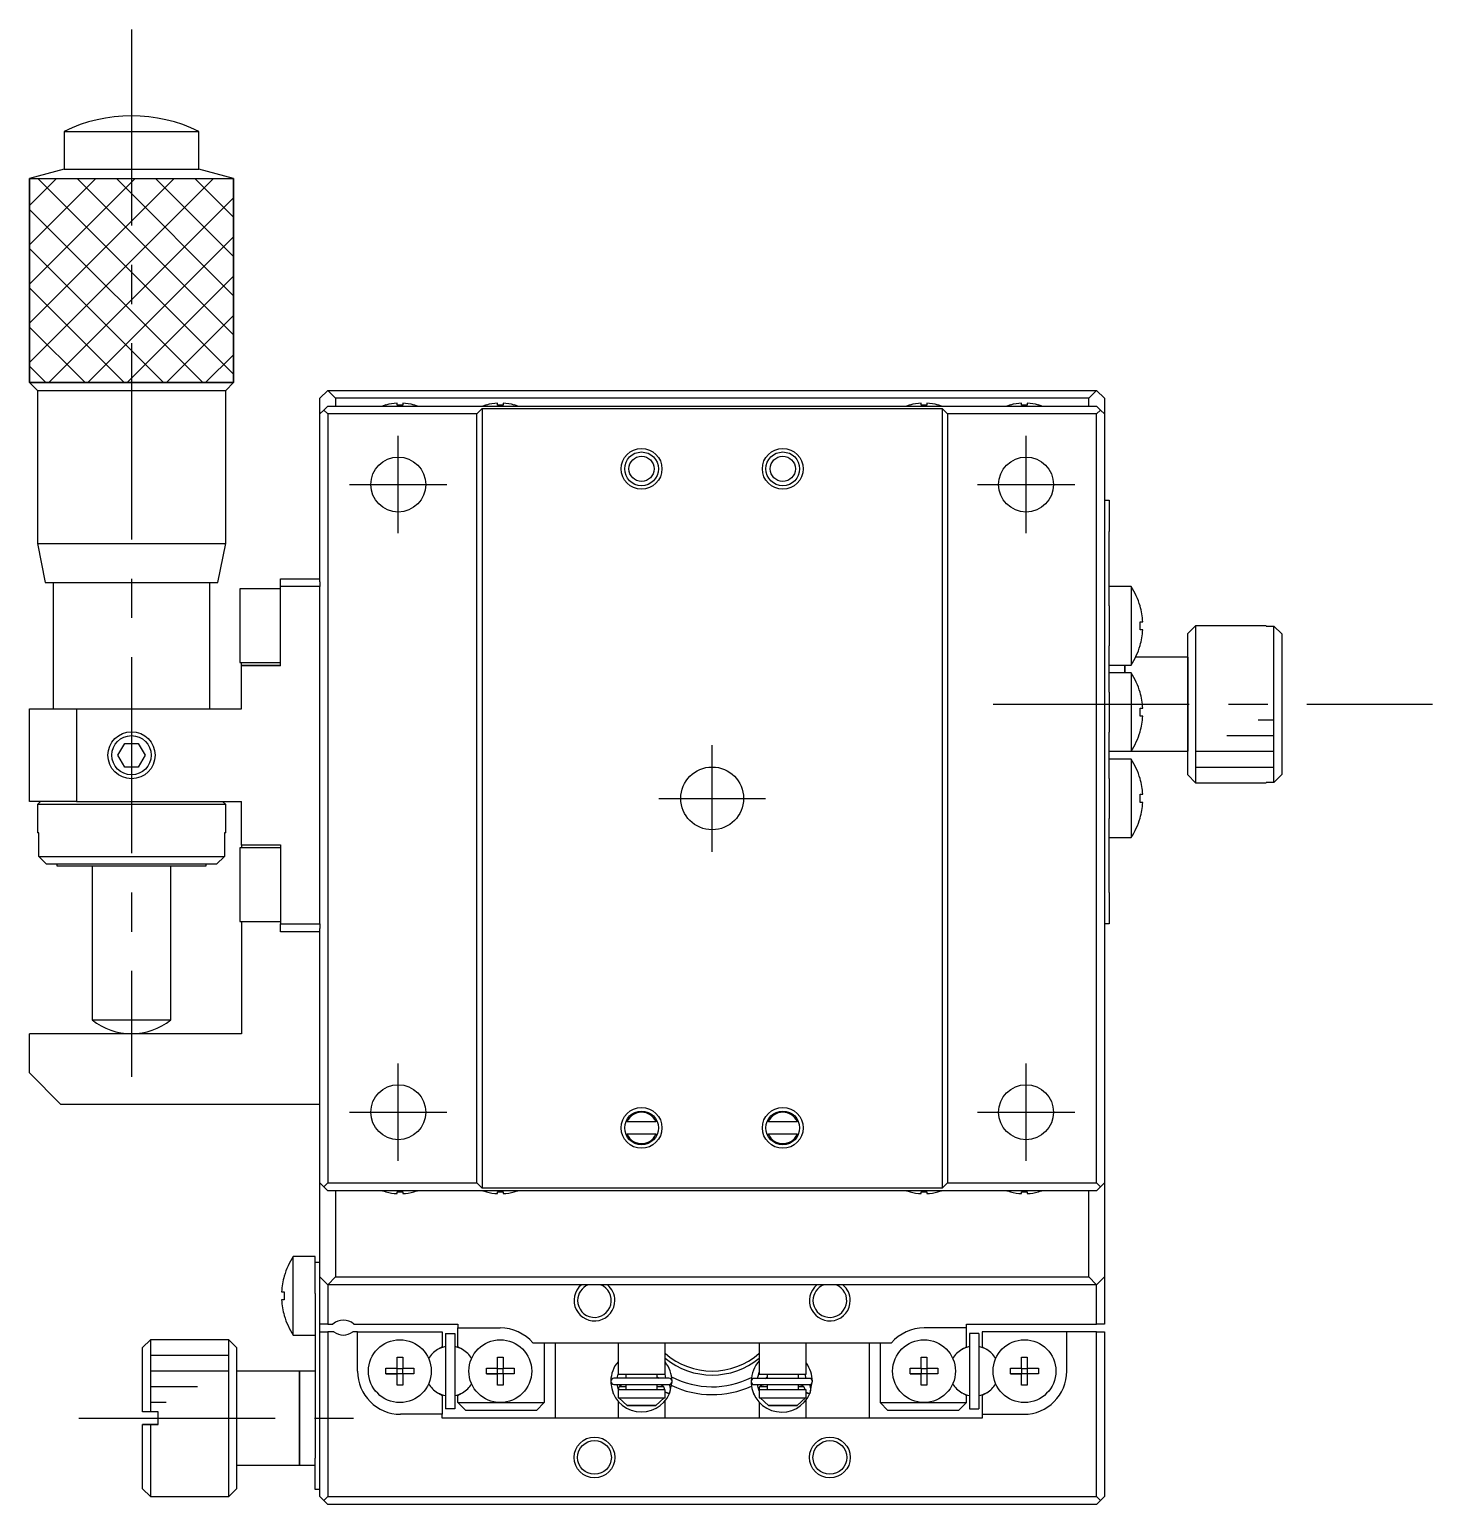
# Model space of a CAD drawing. Extents: x -319 to 370, y 6 to 505.
# Drawn here: x 280.1 to 369.5, y 237.8 to 331.8 of the extents above; entities that cross this region are included whole.
import ezdxf

# ---------------------------------------------------------------- set-up
doc = ezdxf.new("R2010")
doc.units = 0
doc.header["$LTSCALE"] = 10
doc.linetypes.add('CENTER', pattern=[2, 1.25, -0.25, 0.25, -0.25])
doc.linetypes.add('DASHED', pattern=[3.5, 2, -1.5])
doc.layers.get('0').update_dxf_attribs({"linetype": 'CONTINUOUS'})
doc.layers.add('CENTER', color=1, linetype='CENTER')

msp = doc.modelspace()

# ---------------------------------------------------------------- linework, layer by layer
at = {"color": 7, "linetype": 'CONTINUOUS'}
for p, q in [((282.309923, 325.29641), (286.609952, 325.29641)), ((282.309923, 325.29641), (282.309923, 322.885899)), ((286.609952, 325.29641), (290.909923, 325.29641)), ((290.909923, 322.885899), (290.909923, 325.29641)), ((282.309923, 322.885899), (280.109924, 322.296411)), ((282.309923, 322.885899), (286.609952, 322.885899)), ((286.609952, 322.885899), (290.909923, 322.885899)), ((293.109922, 322.296411), (290.909923, 322.885899)), ((280.109924, 322.296411), (286.609967, 322.296411)), ((280.109924, 309.29641), (280.609927, 308.796408)), ((286.609967, 309.29641), (293.109922, 309.29641)), ((292.609919, 308.796408), (293.109922, 309.29641)), ((280.609927, 308.796408), (286.609964, 308.796408)), ((280.609927, 308.796408), (280.609927, 299.046403)), ((286.609964, 308.796408), (292.609919, 308.796408)), ((292.609919, 299.046403), (292.609919, 308.796408)), ((299.109923, 308.796404), (298.609923, 308.296404)), ((299.609923, 308.296404), (299.109923, 308.796404)), ((299.109923, 308.796404), (348.109923, 308.796404)), ((348.109923, 308.796404), (347.609923, 308.296404)), ((348.609923, 308.296404), (348.109923, 308.796404)), ((298.609923, 307.296404), (298.609923, 308.296404)), ((298.859923, 307.546404), (298.609923, 307.296404)), ((299.109923, 307.796404), (298.859923, 307.546404)), ((298.859923, 307.546404), (299.109923, 307.296404)), ((299.109923, 307.796404), (348.109923, 307.796404)), ((347.609923, 308.296404), (299.609923, 308.296404)), ((299.609923, 308.296404), (299.609923, 307.796404)), ((302.823561, 307.865926), (302.821307, 307.870548)), ((303.529923, 307.865926), (303.529923, 307.986263)), ((303.889923, 307.865926), (303.529923, 307.865926)), ((303.889923, 307.986263), (303.889923, 307.865926)), ((304.598539, 307.870548), (304.596284, 307.865926)), ((308.609923, 307.296404), (308.959923, 307.646404)), ((308.959923, 307.646404), (338.259923, 307.646404)), ((308.959923, 307.646404), (308.959923, 257.946404)), ((309.223561, 307.865926), (309.221307, 307.870548)), ((309.929923, 307.865926), (309.929923, 307.986263)), ((310.289923, 307.865926), (309.929923, 307.865926)), ((310.289923, 307.986263), (310.289923, 307.865926)), ((310.998539, 307.870548), (310.996284, 307.865926)), ((336.223561, 307.865926), (336.221307, 307.870548)), ((336.929923, 307.865926), (336.929923, 307.986263)), ((337.289923, 307.865926), (336.929923, 307.865926)), ((337.289923, 307.986263), (337.289923, 307.865926)), ((337.998539, 307.870548), (337.996284, 307.865926)), ((338.259923, 307.646404), (338.609923, 307.296404)), ((338.259923, 307.646404), (338.259923, 257.946404)), ((342.623561, 307.865926), (342.621307, 307.870548)), ((343.329923, 307.865926), (343.329923, 307.986263)), ((343.689923, 307.865926), (343.329923, 307.865926)), ((343.689923, 307.986263), (343.689923, 307.865926)), ((344.398539, 307.870548), (344.396284, 307.865926)), ((347.609923, 307.796404), (347.609923, 308.296404)), ((348.359923, 307.546404), (348.109923, 307.796404)), ((348.109923, 307.296404), (348.359923, 307.546404)), ((348.609923, 307.296404), (348.359923, 307.546404)), ((348.609923, 308.296404), (348.609923, 307.296404)), ((298.609923, 296.596404), (298.609923, 307.296404)), ((299.109923, 307.296404), (299.109923, 258.296404)), ((308.609923, 307.296404), (299.109923, 307.296404)), ((308.609923, 258.296404), (308.609923, 307.296404)), ((348.109923, 307.296404), (338.609923, 307.296404)), ((338.609923, 307.296404), (338.609923, 258.296404)), ((348.109923, 258.296404), (348.109923, 307.296404)), ((348.609923, 307.296404), (348.609923, 258.296404)), ((348.609923, 301.796404), (348.909923, 301.796404)), ((348.909923, 301.796404), (348.909923, 299.796404)), ((280.609927, 299.046403), (286.609964, 299.046403)), ((280.609927, 299.046403), (281.109926, 296.546404)), ((286.609964, 299.046403), (292.609919, 299.046403)), ((292.10992, 296.546404), (292.609919, 299.046403)), ((348.909923, 295.072139), (348.909923, 299.796404)), ((281.109926, 296.546404), (286.60996, 296.546404)), ((281.609923, 296.546404), (281.609923, 288.496404)), ((286.60996, 296.546404), (292.10992, 296.546404)), ((291.609923, 288.496404), (291.609923, 296.546404)), ((293.509923, 296.146404), (293.509923, 291.446404)), ((296.109923, 296.146404), (293.509923, 296.146404)), ((296.109923, 296.796404), (298.609923, 296.796404)), ((296.109923, 296.296404), (296.109923, 296.796404)), ((296.109923, 291.248876), (296.109923, 296.296404)), ((298.609923, 296.296404), (296.109923, 296.296404)), ((298.609923, 296.596404), (298.609923, 296.296404)), ((298.609923, 274.796404), (298.609923, 296.296404)), ((350.30158, 296.296404), (348.909923, 296.296404)), ((350.30158, 296.296404), (350.30158, 293.796404)), ((348.909923, 295.072139), (348.909923, 293.796404)), ((350.872503, 295.054994), (350.879358, 295.058337)), ((348.909923, 293.796404), (348.909923, 292.520669)), ((350.30158, 293.796404), (350.30158, 291.296404)), ((350.872503, 294.056404), (351.044875, 294.056404)), ((350.872503, 293.536404), (350.872503, 294.056404)), ((351.044875, 293.536404), (350.872503, 293.536404)), ((354.409923, 293.796404), (353.909923, 293.296404)), ((353.909923, 291.796404), (353.909923, 293.296404)), ((353.909923, 284.296404), (353.909923, 293.296404)), ((354.409923, 293.796404), (354.409923, 283.796404)), ((358.909923, 293.796404), (354.409923, 293.796404)), ((358.909923, 293.796404), (358.909923, 293.780378)), ((358.909923, 293.780378), (359.409923, 293.780378)), ((359.409923, 283.81243), (359.409923, 293.780378)), ((359.409923, 293.780378), (359.909923, 293.278591)), ((348.909923, 289.572139), (348.909923, 292.520669)), ((350.879358, 292.534471), (350.872503, 292.537815)), ((359.909923, 293.278591), (359.909923, 284.314217)), ((293.509923, 291.446404), (296.109923, 291.446404)), ((293.609923, 291.278249), (293.609923, 291.446404)), ((353.909923, 291.796404), (350.591051, 291.796404)), ((353.909923, 285.796404), (353.909923, 291.796404)), ((353.909923, 291.796404), (353.909923, 285.796404)), ((293.609923, 291.278249), (296.109923, 291.278249)), ((293.609923, 291.248876), (293.609923, 291.278249)), ((293.609923, 288.496404), (293.609923, 291.248876)), ((296.109923, 291.248876), (293.609923, 291.248876)), ((348.909923, 291.296404), (350.30158, 291.296404)), ((350.30158, 290.796404), (348.909923, 290.796404)), ((349.909923, 290.796404), (349.909923, 291.296404)), ((349.909923, 291.296404), (349.909923, 290.796404)), ((350.30158, 290.796404), (350.30158, 288.296404)), ((348.909923, 289.572139), (348.909923, 288.296404)), ((350.872503, 289.554994), (350.879358, 289.558337)), ((280.109923, 282.596404), (280.109923, 288.496404)), ((280.109923, 288.496404), (283.109923, 288.496404)), ((283.109923, 288.496404), (283.109923, 282.596404)), ((283.109923, 288.496404), (293.609923, 288.496404)), ((348.909923, 288.296404), (348.909923, 287.020669)), ((350.30158, 288.296404), (350.30158, 285.796404)), ((350.872503, 288.556404), (351.044875, 288.556404)), ((350.872503, 288.036404), (350.872503, 288.556404)), ((351.044875, 288.036404), (350.872503, 288.036404)), ((348.909923, 284.072139), (348.909923, 287.020669)), ((350.879358, 287.034471), (350.872503, 287.037815)), ((285.743897, 285.546404), (286.17691, 286.296404)), ((286.17691, 286.296404), (287.042935, 286.296404)), ((287.042935, 286.296404), (287.475948, 285.546404)), ((348.909923, 285.796404), (350.30158, 285.796404)), ((350.30158, 285.796404), (353.909923, 285.796404)), ((353.909923, 284.296404), (353.909923, 285.796404)), ((286.17691, 284.796404), (285.743897, 285.546404)), ((287.475948, 285.546404), (287.042935, 284.796404)), ((350.30158, 285.296404), (348.909923, 285.296404)), ((350.30158, 285.296404), (350.30158, 282.796404)), ((287.042935, 284.796404), (286.17691, 284.796404)), ((348.909923, 284.072139), (348.909923, 282.796404)), ((350.872503, 284.054994), (350.879358, 284.058337)), ((353.909923, 284.296404), (354.409923, 283.796404)), ((359.909923, 284.314217), (359.409923, 283.81243)), ((350.872503, 283.056404), (351.044875, 283.056404)), ((350.872503, 282.536404), (350.872503, 283.056404)), ((354.409923, 283.796404), (358.909923, 283.796404)), ((358.909923, 283.81243), (358.909923, 283.796404)), ((359.409923, 283.81243), (358.909923, 283.81243)), ((283.109923, 282.596404), (280.109923, 282.596404)), ((280.809923, 282.596404), (280.609923, 282.396404)), ((292.609923, 282.396404), (280.609923, 282.396404)), ((280.609923, 282.396404), (280.609923, 280.596404)), ((283.109923, 282.596404), (293.609923, 282.596404)), ((292.609923, 282.396404), (292.409923, 282.596404)), ((292.609923, 280.596404), (292.609923, 282.396404)), ((293.609923, 279.843932), (293.609923, 282.596404)), ((348.909923, 282.796404), (348.909923, 281.520669)), ((350.30158, 282.796404), (350.30158, 280.296404)), ((351.044875, 282.536404), (350.872503, 282.536404)), ((348.909923, 276.796404), (348.909923, 281.520669)), ((350.879358, 281.534471), (350.872503, 281.537815)), ((280.693843, 280.596404), (280.609923, 280.596404)), ((280.693843, 279.096404), (280.693843, 280.596404)), ((292.609923, 280.596404), (292.526002, 280.596404)), ((292.526002, 280.596404), (292.526002, 279.096404)), ((348.909923, 280.296404), (350.30158, 280.296404)), ((293.509923, 279.646404), (293.509923, 274.946404)), ((296.109923, 279.646404), (293.509923, 279.646404)), ((293.609923, 279.843932), (296.109923, 279.843932)), ((293.609923, 279.814559), (293.609923, 279.843932)), ((296.109923, 279.814559), (293.609923, 279.814559)), ((293.609923, 279.814559), (293.609923, 279.646404)), ((296.109923, 279.843932), (296.109923, 274.796404)), ((280.693843, 279.096404), (292.526002, 279.096404)), ((281.201596, 278.596404), (280.693843, 279.096404)), ((292.018249, 278.596404), (281.201596, 278.596404)), ((281.859923, 278.596404), (281.859923, 278.496404)), ((281.859923, 278.496404), (282.228689, 278.496404)), ((282.228689, 278.496404), (290.991156, 278.496404)), ((284.109927, 278.496404), (284.109927, 268.673913)), ((289.109919, 268.673913), (289.109919, 278.496404)), ((290.991156, 278.496404), (291.359923, 278.496404)), ((291.359923, 278.496404), (291.359923, 278.596404)), ((292.526002, 279.096404), (292.018249, 278.596404)), ((348.909923, 276.796404), (348.909923, 274.796404)), ((293.509923, 274.946404), (296.109923, 274.946404)), ((293.609923, 274.946404), (293.609923, 267.796404)), ((296.109923, 274.796404), (298.609923, 274.796404)), ((296.109923, 274.296404), (296.109923, 274.796404)), ((298.609923, 274.796404), (298.609923, 274.496404)), ((298.609923, 258.296404), (298.609923, 274.496404)), ((348.909923, 274.796404), (348.609923, 274.796404)), ((298.609923, 274.296404), (296.109923, 274.296404)), ((284.109927, 268.673913), (286.60994, 268.673913)), ((286.60994, 268.673913), (289.109919, 268.673913)), ((293.609923, 267.796404), (280.109923, 267.796404)), ((280.109923, 265.296404), (280.109923, 267.796404)), ((280.109923, 265.296404), (282.109923, 263.296404)), ((298.609923, 263.296404), (282.109923, 263.296404)), ((318.193407, 262.196404), (318.111533, 262.196404)), ((318.111533, 261.396404), (318.193407, 261.396404)), ((318.193407, 262.196404), (320.026438, 262.196404)), ((320.026438, 261.396404), (318.193407, 261.396404)), ((320.108312, 262.196404), (320.026438, 262.196404)), ((320.026438, 261.396404), (320.108312, 261.396404)), ((327.193407, 262.196404), (327.111533, 262.196404)), ((327.111533, 261.396404), (327.193407, 261.396404)), ((327.193407, 262.196404), (329.026438, 262.196404)), ((329.026438, 261.396404), (327.193407, 261.396404)), ((329.108312, 262.196404), (329.026438, 262.196404)), ((329.026438, 261.396404), (329.108312, 261.396404)), ((298.609923, 252.296404), (298.609923, 258.296404)), ((298.609923, 258.296404), (298.859923, 258.046404)), ((299.109923, 258.296404), (298.859923, 258.046404)), ((298.859923, 258.046404), (299.109923, 257.796404)), ((299.109923, 258.296404), (308.609923, 258.296404)), ((348.109923, 257.796404), (299.109923, 257.796404)), ((299.609923, 257.796404), (299.609923, 252.296404)), ((302.821307, 257.72226), (302.823561, 257.726882)), ((303.529923, 257.726882), (303.889923, 257.726882)), ((303.529923, 257.606545), (303.529923, 257.726882)), ((303.889923, 257.726882), (303.889923, 257.606545)), ((304.596284, 257.726882), (304.598539, 257.72226)), ((308.959923, 257.946404), (308.609923, 258.296404)), ((338.259923, 257.946404), (308.959923, 257.946404)), ((309.221307, 257.72226), (309.223561, 257.726882)), ((309.929923, 257.726882), (310.289923, 257.726882)), ((309.929923, 257.606545), (309.929923, 257.726882)), ((310.289923, 257.726882), (310.289923, 257.606545)), ((310.996284, 257.726882), (310.998539, 257.72226)), ((336.221307, 257.72226), (336.223561, 257.726882)), ((336.929923, 257.726882), (337.289923, 257.726882)), ((336.929923, 257.606545), (336.929923, 257.726882)), ((337.289923, 257.726882), (337.289923, 257.606545)), ((337.996284, 257.726882), (337.998539, 257.72226)), ((338.609923, 258.296404), (338.259923, 257.946404)), ((338.609923, 258.296404), (348.109923, 258.296404)), ((342.621307, 257.72226), (342.623561, 257.726882)), ((343.329923, 257.726882), (343.689923, 257.726882)), ((343.329923, 257.606545), (343.329923, 257.726882)), ((343.689923, 257.726882), (343.689923, 257.606545)), ((344.396284, 257.726882), (344.398539, 257.72226)), ((347.609923, 252.296404), (347.609923, 257.796404)), ((348.359923, 258.046404), (348.109923, 258.296404)), ((348.109923, 257.796404), (348.359923, 258.046404)), ((348.359923, 258.046404), (348.609923, 258.296404)), ((348.609923, 258.296404), (348.609923, 252.296404)), ((296.918265, 248.596404), (296.918265, 253.596404)), ((298.309923, 253.596404), (296.918265, 253.596404)), ((298.309923, 253.246404), (298.309923, 253.596404)), ((298.309923, 251.246404), (298.309923, 253.246404)), ((298.309923, 253.246404), (298.609923, 253.246404)), ((296.340487, 252.358337), (296.347342, 252.354994)), ((298.609923, 249.296404), (298.609923, 252.296404)), ((298.609923, 252.296404), (299.109923, 251.796404)), ((299.109923, 251.796404), (299.609923, 252.296404)), ((299.609923, 252.296404), (347.609923, 252.296404)), ((347.609923, 252.296404), (348.109923, 251.796404)), ((348.109923, 251.796404), (348.609923, 252.296404)), ((348.609923, 252.296404), (348.609923, 249.296404)), ((296.17497, 251.356404), (296.347342, 251.356404)), ((296.347342, 251.356404), (296.347342, 250.836404)), ((298.309923, 251.246404), (298.309923, 250.021404)), ((299.109923, 251.796404), (299.109923, 249.296404)), ((348.109923, 251.796404), (299.109923, 251.796404)), ((348.109923, 249.296404), (348.109923, 251.796404)), ((296.347342, 250.836404), (296.17497, 250.836404)), ((296.347342, 249.837815), (296.340487, 249.834471)), ((298.309923, 250.021404), (298.309923, 240.746404)), ((298.609923, 248.796404), (298.609923, 249.296404)), ((299.109923, 249.296404), (298.609923, 249.296404)), ((299.109923, 249.296404), (299.448485, 249.296404)), ((300.77136, 249.296404), (307.409923, 249.296404)), ((307.409923, 249.296404), (307.409923, 249.046404)), ((339.809923, 249.046404), (339.809923, 249.296404)), ((339.809923, 249.296404), (348.109923, 249.296404)), ((348.609923, 249.296404), (348.109923, 249.296404)), ((287.809923, 248.296404), (287.309923, 247.796404)), ((287.809923, 248.296404), (287.809923, 243.696404)), ((292.809923, 248.296404), (287.809923, 248.296404)), ((292.809923, 238.296404), (292.809923, 248.296404)), ((293.309923, 247.796404), (292.809923, 248.296404)), ((296.918265, 248.596404), (298.309923, 248.596404)), ((298.609923, 238.296404), (298.609923, 248.796404)), ((298.609923, 248.796404), (299.109923, 248.796404)), ((299.109923, 248.796404), (299.109923, 238.296404)), ((299.509923, 248.796404), (299.109923, 248.796404)), ((301.009923, 248.796404), (300.709923, 248.796404)), ((301.009923, 246.296404), (301.009923, 248.796404)), ((301.009923, 248.796404), (306.409923, 248.796404)), ((306.409923, 248.796404), (306.409923, 247.840816)), ((306.609923, 248.696404), (306.609923, 243.896404)), ((306.609923, 248.696404), (307.209923, 248.696404)), ((307.209923, 248.696404), (307.209923, 243.896404)), ((307.409923, 249.046404), (310.109923, 249.046404)), ((307.409923, 247.840816), (307.409923, 249.046404)), ((339.809923, 249.046404), (337.109923, 249.046404)), ((339.809923, 247.840816), (339.809923, 249.046404)), ((340.609923, 248.696404), (340.009923, 248.696404)), ((340.009923, 248.696404), (340.009923, 243.896404)), ((340.609923, 248.696404), (340.609923, 243.896404)), ((340.809923, 248.796404), (340.809923, 247.840816)), ((346.209923, 248.796404), (340.809923, 248.796404)), ((346.209923, 246.296404), (346.209923, 248.796404)), ((348.109923, 248.796404), (346.209923, 248.796404)), ((348.109923, 238.296404), (348.109923, 248.796404)), ((348.109923, 248.796404), (348.609923, 248.796404)), ((348.609923, 248.796404), (348.609923, 238.296404)), ((287.309923, 243.696404), (287.309923, 247.796404)), ((293.309923, 247.796404), (293.309923, 238.796404)), ((306.409923, 247.840816), (306.116173, 247.671219)), ((307.703673, 247.671219), (307.409923, 247.840816)), ((312.188985, 248.096404), (335.03086, 248.096404)), ((312.909923, 248.096404), (312.909923, 244.296404)), ((313.609921, 248.096404), (313.609921, 243.296404)), ((317.609923, 248.096404), (317.609923, 246.096404)), ((320.609923, 246.096404), (320.609923, 248.096404)), ((326.609923, 248.096404), (326.609923, 246.096404)), ((329.609923, 246.096404), (329.609923, 248.096404)), ((333.609923, 248.096404), (333.609923, 243.296404)), ((334.309923, 248.096404), (334.309923, 244.296404)), ((339.516173, 247.671219), (339.809923, 247.840816)), ((340.809923, 247.840816), (341.103673, 247.671219)), ((297.309923, 246.296404), (293.309923, 246.296404)), ((297.309923, 246.296404), (297.309923, 240.296404)), ((297.309923, 240.296404), (297.309923, 246.296404)), ((298.309923, 246.296404), (297.309923, 246.296404)), ((302.823561, 246.476404), (303.529923, 246.476404)), ((302.823561, 246.116404), (302.823561, 246.476404)), ((303.529923, 247.182766), (303.889923, 247.182766)), ((303.529923, 246.476404), (303.529923, 247.182766)), ((303.540295, 246.466032), (303.529923, 246.476404)), ((303.540295, 246.466032), (303.87955, 246.466032)), ((303.540295, 246.126776), (303.540295, 246.466032)), ((303.87955, 246.466032), (303.889923, 246.476404)), ((303.87955, 246.466032), (303.87955, 246.126776)), ((303.889923, 247.182766), (303.889923, 246.476404)), ((303.889923, 246.476404), (304.596284, 246.476404)), ((304.596284, 246.476404), (304.596284, 246.116404)), ((309.223561, 246.476404), (309.929923, 246.476404)), ((309.223561, 246.116404), (309.223561, 246.476404)), ((309.929923, 247.182766), (310.289923, 247.182766)), ((309.929923, 246.476404), (309.929923, 247.182766)), ((309.940295, 246.466032), (309.929923, 246.476404)), ((309.940295, 246.466032), (310.27955, 246.466032)), ((309.940295, 246.126776), (309.940295, 246.466032)), ((310.27955, 246.466032), (310.289923, 246.476404)), ((310.27955, 246.466032), (310.27955, 246.126776)), ((310.289923, 247.182766), (310.289923, 246.476404)), ((310.289923, 246.476404), (310.996284, 246.476404)), ((310.996284, 246.476404), (310.996284, 246.116404)), ((336.223561, 246.476404), (336.929923, 246.476404)), ((336.223561, 246.116404), (336.223561, 246.476404)), ((336.929923, 247.182766), (337.289923, 247.182766)), ((336.929923, 246.476404), (336.929923, 247.182766)), ((336.940295, 246.466032), (336.929923, 246.476404)), ((336.940295, 246.466032), (337.27955, 246.466032)), ((336.940295, 246.126776), (336.940295, 246.466032)), ((337.27955, 246.466032), (337.289923, 246.476404)), ((337.27955, 246.466032), (337.27955, 246.126776)), ((337.289923, 247.182766), (337.289923, 246.476404)), ((337.289923, 246.476404), (337.996284, 246.476404)), ((337.996284, 246.476404), (337.996284, 246.116404)), ((342.623561, 246.476404), (343.329923, 246.476404)), ((342.623561, 246.116404), (342.623561, 246.476404)), ((343.329923, 247.182766), (343.689923, 247.182766)), ((343.329923, 246.476404), (343.329923, 247.182766)), ((343.340295, 246.466032), (343.329923, 246.476404)), ((343.340295, 246.466032), (343.67955, 246.466032)), ((343.340295, 246.126776), (343.340295, 246.466032)), ((343.67955, 246.466032), (343.689923, 246.476404)), ((343.67955, 246.466032), (343.67955, 246.126776)), ((343.689923, 247.182766), (343.689923, 246.476404)), ((343.689923, 246.476404), (344.396284, 246.476404)), ((344.396284, 246.476404), (344.396284, 246.116404)), ((303.529923, 246.116404), (302.823561, 246.116404)), ((302.823561, 246.116404), (303.529923, 246.116404)), ((303.540295, 246.126776), (303.529923, 246.116404)), ((303.529923, 245.410043), (303.529923, 246.116404)), ((303.889923, 245.410043), (303.529923, 245.410043)), ((303.87955, 246.126776), (303.540295, 246.126776)), ((303.87955, 246.126776), (303.889923, 246.116404)), ((303.889923, 246.116404), (303.889923, 245.410043)), ((304.596284, 246.116404), (303.889923, 246.116404)), ((304.596284, 246.116404), (303.889923, 246.116404)), ((309.929923, 246.116404), (309.223561, 246.116404)), ((309.223561, 246.116404), (309.929923, 246.116404)), ((309.940295, 246.126776), (309.929923, 246.116404)), ((309.929923, 245.410043), (309.929923, 246.116404)), ((310.289923, 245.410043), (309.929923, 245.410043)), ((310.27955, 246.126776), (309.940295, 246.126776)), ((310.27955, 246.126776), (310.289923, 246.116404)), ((310.289923, 246.116404), (310.289923, 245.410043)), ((310.996284, 246.116404), (310.289923, 246.116404)), ((310.996284, 246.116404), (310.289923, 246.116404)), ((317.153103, 245.622314), (317.156729, 245.52169)), ((320.851876, 245.844254), (317.351876, 245.844254)), ((317.351876, 245.444254), (320.851876, 245.444254)), ((317.651323, 245.096224), (317.563877, 245.444252)), ((317.564195, 245.844256), (317.618501, 246.096517)), ((317.609923, 246.096404), (318.109923, 246.096404)), ((317.609923, 246.096404), (320.609923, 246.096404)), ((317.715979, 245.329349), (317.72542, 245.340779)), ((317.72542, 245.340779), (317.735417, 245.35172)), ((317.735417, 245.35172), (317.745945, 245.362148)), ((317.745945, 245.362148), (317.756974, 245.372038)), ((317.756974, 245.372038), (317.768476, 245.381368)), ((317.768476, 245.381368), (317.780422, 245.390115)), ((317.780422, 245.390115), (317.792782, 245.398262)), ((317.792782, 245.398262), (317.805525, 245.40579)), ((317.805525, 245.40579), (317.818618, 245.412683)), ((317.818618, 245.412683), (317.83203, 245.418925)), ((317.83203, 245.418925), (317.845727, 245.424503)), ((317.845727, 245.424503), (317.859678, 245.429407)), ((317.859678, 245.429407), (317.873848, 245.433624)), ((317.873848, 245.433624), (317.888203, 245.437148)), ((317.888203, 245.437148), (317.90271, 245.43997)), ((317.90271, 245.43997), (317.917334, 245.442084)), ((317.917334, 245.442084), (317.932041, 245.443488)), ((317.932041, 245.443488), (317.946797, 245.444177)), ((317.946797, 245.444177), (317.953487, 245.444254)), ((318.109923, 246.096404), (320.109923, 246.096404)), ((318.109923, 246.096404), (320.109923, 246.096404)), ((318.109923, 246.096404), (318.109923, 245.844254)), ((318.109923, 245.444254), (318.109923, 245.096404)), ((320.109923, 246.096404), (320.609923, 246.096404)), ((320.109923, 245.844254), (320.109923, 246.096404)), ((320.109923, 245.096404), (320.109923, 245.444254)), ((320.250265, 245.444254), (320.264254, 245.443926)), ((320.264254, 245.443926), (320.278986, 245.442883)), ((320.278986, 245.442883), (320.293648, 245.441129)), ((320.293648, 245.441129), (320.308206, 245.438667)), ((320.308206, 245.438667), (320.322626, 245.435503)), ((320.322626, 245.435503), (320.336875, 245.431643)), ((320.336875, 245.431643), (320.350918, 245.427097)), ((320.350918, 245.427097), (320.364722, 245.421873)), ((320.364722, 245.421873), (320.378256, 245.415984)), ((320.378256, 245.415984), (320.391486, 245.409441)), ((320.391486, 245.409441), (320.40438, 245.402261)), ((320.40438, 245.402261), (320.416908, 245.394457)), ((320.416908, 245.394457), (320.429039, 245.386048)), ((320.429039, 245.386048), (320.440743, 245.377051)), ((320.440743, 245.377051), (320.451991, 245.367487)), ((320.451991, 245.367487), (320.462754, 245.357378)), ((320.462754, 245.357378), (320.473004, 245.346746)), ((320.473004, 245.346746), (320.482716, 245.335615)), ((320.585109, 246.096538), (320.639857, 245.844281)), ((320.883714, 245.444935), (320.882878, 245.446693)), ((320.897731, 245.413346), (320.883714, 245.444935)), ((320.91015, 245.381109), (320.897731, 245.413346)), ((320.920942, 245.348303), (320.91015, 245.381109)), ((320.914957, 244.929235), (321.050557, 245.61693)), ((320.930081, 245.315009), (320.920942, 245.348303)), ((326.09506, 245.611575), (326.098687, 245.510951)), ((329.793833, 245.833514), (326.293833, 245.833514)), ((326.293833, 245.433514), (329.793833, 245.433514)), ((326.591037, 245.091458), (326.505834, 245.433513)), ((326.506153, 245.833517), (326.574386, 246.12934)), ((326.574386, 246.12934), (326.609787, 246.224225)), ((326.609923, 246.096404), (327.109923, 246.096404)), ((326.609923, 246.096404), (329.609923, 246.096404)), ((326.667378, 245.330039), (326.677375, 245.340981)), ((326.677375, 245.340981), (326.687902, 245.351409)), ((326.687902, 245.351409), (326.698931, 245.361299)), ((326.698931, 245.361299), (326.710434, 245.370628)), ((326.710434, 245.370628), (326.72238, 245.379376)), ((326.72238, 245.379376), (326.73474, 245.387523)), ((326.73474, 245.387523), (326.747482, 245.395051)), ((326.747482, 245.395051), (326.760575, 245.401943)), ((326.760575, 245.401943), (326.773987, 245.408186)), ((326.773987, 245.408186), (326.787685, 245.413764)), ((326.787685, 245.413764), (326.801635, 245.418667)), ((326.801635, 245.418667), (326.815805, 245.422885)), ((326.815805, 245.422885), (326.830161, 245.426409)), ((326.830161, 245.426409), (326.844668, 245.429231)), ((326.844668, 245.429231), (326.859292, 245.431345)), ((326.859292, 245.431345), (326.873999, 245.432749)), ((326.873999, 245.432749), (326.888754, 245.433438)), ((326.888754, 245.433438), (326.895445, 245.433515)), ((327.109923, 246.096404), (329.109923, 246.096404)), ((327.109923, 246.096404), (329.109923, 246.096404)), ((327.109923, 246.096404), (327.109923, 245.833514)), ((327.109923, 245.433514), (327.109923, 245.096404)), ((329.109923, 246.096404), (329.609923, 246.096404)), ((329.109923, 245.833514), (329.109923, 246.096404)), ((329.109923, 245.096404), (329.109923, 245.433514)), ((329.192222, 245.433515), (329.206212, 245.433186)), ((329.206212, 245.433186), (329.220943, 245.432144)), ((329.220943, 245.432144), (329.235605, 245.43039)), ((329.235605, 245.43039), (329.250163, 245.427928)), ((329.250163, 245.427928), (329.264584, 245.424764)), ((329.264584, 245.424764), (329.278832, 245.420904)), ((329.278832, 245.420904), (329.292875, 245.416358)), ((329.292875, 245.416358), (329.30668, 245.411134)), ((329.30668, 245.411134), (329.320213, 245.405245)), ((329.320213, 245.405245), (329.333443, 245.398702)), ((329.333443, 245.398702), (329.346338, 245.391521)), ((329.346338, 245.391521), (329.358866, 245.383718)), ((329.358866, 245.383718), (329.370997, 245.375308)), ((329.370997, 245.375308), (329.3827, 245.366312)), ((329.3827, 245.366312), (329.393948, 245.356748)), ((329.393948, 245.356748), (329.404711, 245.346639)), ((329.404711, 245.346639), (329.414962, 245.336007)), ((329.523736, 246.096556), (329.581815, 245.833542)), ((329.825672, 245.434196), (329.824836, 245.435954)), ((329.839689, 245.402607), (329.825672, 245.434196)), ((329.852108, 245.370369), (329.839689, 245.402607)), ((329.8629, 245.337564), (329.852108, 245.370369)), ((329.856915, 244.918496), (329.992514, 245.606191)), ((336.929923, 246.116404), (336.223561, 246.116404)), ((336.223561, 246.116404), (336.929923, 246.116404)), ((336.940295, 246.126776), (336.929923, 246.116404)), ((336.929923, 245.410043), (336.929923, 246.116404)), ((337.289923, 245.410043), (336.929923, 245.410043)), ((337.27955, 246.126776), (336.940295, 246.126776)), ((337.27955, 246.126776), (337.289923, 246.116404)), ((337.289923, 246.116404), (337.289923, 245.410043)), ((337.996284, 246.116404), (337.289923, 246.116404)), ((337.996284, 246.116404), (337.289923, 246.116404)), ((343.329923, 246.116404), (342.623561, 246.116404)), ((342.623561, 246.116404), (343.329923, 246.116404)), ((343.340295, 246.126776), (343.329923, 246.116404)), ((343.329923, 245.410043), (343.329923, 246.116404)), ((343.689923, 245.410043), (343.329923, 245.410043)), ((343.67955, 246.126776), (343.340295, 246.126776)), ((343.67955, 246.126776), (343.689923, 246.116404)), ((343.689923, 246.116404), (343.689923, 245.410043)), ((344.396284, 246.116404), (343.689923, 246.116404)), ((344.396284, 246.116404), (343.689923, 246.116404)), ((306.116173, 244.921589), (306.409923, 244.751992)), ((306.409923, 244.751992), (306.409923, 243.546404)), ((307.409923, 244.751992), (307.703673, 244.921589)), ((307.409923, 244.296404), (307.409923, 244.751992)), ((317.289033, 244.929907), (317.30906, 244.87724)), ((317.309911, 244.87768), (317.333497, 244.824769)), ((317.313268, 244.871838), (317.313834, 244.868577)), ((320.609923, 245.096404), (317.609923, 245.096404)), ((317.609923, 245.096404), (317.609923, 244.596404)), ((317.609923, 244.596404), (317.664239, 244.596404)), ((317.653394, 245.15053), (317.653857, 245.165363)), ((317.653689, 245.135694), (317.653394, 245.15053)), ((317.654741, 245.120896), (317.653689, 245.135694)), ((317.653857, 245.165363), (317.655078, 245.180156)), ((317.656548, 245.106175), (317.654741, 245.120896)), ((317.655078, 245.180156), (317.657053, 245.194868)), ((317.658174, 245.09639), (317.656548, 245.106175)), ((317.657053, 245.194868), (317.659776, 245.209461)), ((317.659776, 245.209461), (317.66324, 245.223896)), ((317.66324, 245.223896), (317.667435, 245.238135)), ((317.664239, 244.596404), (320.555606, 244.596404)), ((318.193407, 244.096404), (317.664239, 244.596404)), ((317.667435, 245.238135), (317.672347, 245.252142)), ((317.672347, 245.252142), (317.677964, 245.26588)), ((317.677964, 245.26588), (317.684268, 245.279314)), ((317.684268, 245.279314), (317.691242, 245.29241)), ((317.691242, 245.29241), (317.698867, 245.305135)), ((318.109923, 245.296404), (317.693173, 245.296404)), ((317.698867, 245.305135), (317.70712, 245.317458)), ((317.70712, 245.317458), (317.715979, 245.329349)), ((320.555606, 244.596404), (320.026438, 244.096404)), ((320.510141, 245.296404), (320.109923, 245.296404)), ((320.482716, 245.335615), (320.491864, 245.324012)), ((320.491864, 245.324012), (320.500424, 245.311963)), ((320.500424, 245.311963), (320.508371, 245.299497)), ((320.508371, 245.299497), (320.515685, 245.286643)), ((320.515685, 245.286643), (320.522346, 245.273434)), ((320.522346, 245.273434), (320.528333, 245.259901)), ((320.528333, 245.259901), (320.53363, 245.246077)), ((320.53363, 245.246077), (320.538222, 245.231998)), ((320.538222, 245.231998), (320.542094, 245.217698)), ((320.542094, 245.217698), (320.545235, 245.203216)), ((320.545235, 245.203216), (320.547636, 245.188588)), ((320.546204, 245.099918), (320.545578, 245.096392)), ((320.548333, 245.114608), (320.546204, 245.099918)), ((320.547636, 245.188588), (320.549288, 245.173852)), ((320.549708, 245.129386), (320.548333, 245.114608)), ((320.549288, 245.173852), (320.550185, 245.159047)), ((320.550326, 245.144211), (320.549708, 245.129386)), ((320.550185, 245.159047), (320.550326, 245.144211)), ((320.555606, 244.596404), (320.609923, 244.596404)), ((320.661597, 244.938045), (320.609913, 244.963482)), ((320.609923, 244.596404), (320.609923, 245.096404)), ((320.609923, 244.974573), (320.622332, 244.968232)), ((320.609923, 243.296404), (320.609923, 244.409745)), ((320.622332, 244.968232), (320.635287, 244.961816)), ((320.635287, 244.961816), (320.648708, 244.955362)), ((320.648708, 244.955362), (320.662513, 244.948912)), ((320.889884, 244.868368), (320.661597, 244.938045)), ((320.662513, 244.948912), (320.676616, 244.942505)), ((320.676616, 244.942505), (320.69093, 244.93618)), ((320.69093, 244.93618), (320.705367, 244.929977)), ((320.705367, 244.929977), (320.719837, 244.923934)), ((320.719837, 244.923934), (320.734251, 244.918088)), ((320.734251, 244.918088), (320.748521, 244.912475)), ((320.748521, 244.912475), (320.762558, 244.90713)), ((320.762558, 244.90713), (320.776275, 244.902087)), ((320.776275, 244.902087), (320.789588, 244.897375)), ((320.789588, 244.897375), (320.802414, 244.893024)), ((320.802414, 244.893024), (320.814675, 244.889062)), ((320.814675, 244.889062), (320.826295, 244.885511)), ((320.826295, 244.885511), (320.837202, 244.882396)), ((320.837202, 244.882396), (320.847328, 244.879734)), ((320.847328, 244.879734), (320.856612, 244.877542)), ((320.856612, 244.877542), (320.864995, 244.875833)), ((320.864995, 244.875833), (320.872427, 244.874619)), ((320.872427, 244.874619), (320.878861, 244.873906)), ((320.878861, 244.873906), (320.884257, 244.8737)), ((320.884257, 244.8737), (320.888582, 244.874)), ((320.888582, 244.874), (320.890798, 244.874464)), ((320.890798, 244.874464), (320.894692, 244.87724)), ((320.894692, 244.87724), (320.906846, 244.90763)), ((320.906846, 244.90763), (320.9181, 244.940291)), ((320.9181, 244.940291), (320.927705, 244.973464)), ((320.927705, 244.973464), (320.935639, 245.007065)), ((320.937544, 245.281308), (320.930081, 245.315009)), ((320.935639, 245.007065), (320.941883, 245.041013)), ((320.943315, 245.247284), (320.937544, 245.281308)), ((320.941883, 245.041013), (320.946422, 245.075223)), ((320.947378, 245.213018), (320.943315, 245.247284)), ((320.946422, 245.075223), (320.949245, 245.109613)), ((320.949723, 245.178595), (320.947378, 245.213018)), ((320.949245, 245.109613), (320.950347, 245.144099)), ((320.950347, 245.144099), (320.949723, 245.178595)), ((326.230991, 244.919168), (326.251017, 244.866501)), ((326.251869, 244.866941), (326.275455, 244.81403)), ((326.255225, 244.861098), (326.255791, 244.857837)), ((326.609809, 245.043578), (326.591037, 245.091458)), ((326.595351, 245.13979), (326.595815, 245.154624)), ((326.595646, 245.124955), (326.595351, 245.13979)), ((326.596699, 245.110157), (326.595646, 245.124955)), ((326.595815, 245.154624), (326.597035, 245.169416)), ((326.598399, 245.096158), (326.596699, 245.110157)), ((326.597035, 245.169416), (326.59901, 245.184129)), ((326.609844, 245.047528), (326.598399, 245.096158)), ((326.59901, 245.184129), (326.601734, 245.198721)), ((326.601734, 245.198721), (326.605198, 245.213156)), ((326.605198, 245.213156), (326.609392, 245.227396)), ((326.609392, 245.227396), (326.614305, 245.241403)), ((326.609923, 245.228908), (326.609923, 245.096404)), ((329.609923, 245.096404), (326.609923, 245.096404)), ((326.609923, 245.096404), (326.609923, 244.596404)), ((326.609923, 244.596404), (326.664239, 244.596404)), ((326.614305, 245.241403), (326.619921, 245.255141)), ((326.619921, 245.255141), (326.626226, 245.268575)), ((326.626226, 245.268575), (326.6332, 245.281671)), ((326.6332, 245.281671), (326.640824, 245.294396)), ((326.640824, 245.294396), (326.649077, 245.306719)), ((327.109923, 245.296404), (326.642097, 245.296404)), ((326.649077, 245.306719), (326.657937, 245.31861)), ((326.657937, 245.31861), (326.667378, 245.330039)), ((326.664239, 244.596404), (329.555606, 244.596404)), ((327.193407, 244.096404), (326.664239, 244.596404)), ((329.555606, 244.596404), (329.026438, 244.096404)), ((329.4455, 245.296404), (329.109923, 245.296404)), ((329.414962, 245.336007), (329.424674, 245.324876)), ((329.424674, 245.324876), (329.433822, 245.313273)), ((329.433822, 245.313273), (329.442381, 245.301224)), ((329.442381, 245.301224), (329.450329, 245.288758)), ((329.450329, 245.288758), (329.457643, 245.275904)), ((329.457643, 245.275904), (329.464303, 245.262695)), ((329.464303, 245.262695), (329.47029, 245.249161)), ((329.47029, 245.249161), (329.475588, 245.235338)), ((329.475588, 245.235338), (329.480179, 245.221258)), ((329.480179, 245.221258), (329.484052, 245.206959)), ((329.484052, 245.206959), (329.487193, 245.192477)), ((329.487193, 245.192477), (329.489593, 245.177849)), ((329.49029, 245.103869), (329.489302, 245.096391)), ((329.489593, 245.177849), (329.491245, 245.163113)), ((329.491665, 245.118646), (329.49029, 245.103869)), ((329.491245, 245.163113), (329.492143, 245.148307)), ((329.492283, 245.133472), (329.491665, 245.118646)), ((329.492143, 245.148307), (329.492283, 245.133472)), ((329.555606, 244.596404), (329.609923, 244.596404)), ((329.831839, 244.85763), (329.609919, 244.924413)), ((329.609923, 244.596404), (329.609923, 245.096404)), ((329.609923, 244.935675), (329.623863, 244.929408)), ((329.609923, 244.474698), (329.609923, 244.474986)), ((329.609923, 244.473584), (329.609923, 244.473795)), ((329.609923, 243.296404), (329.609923, 244.47354)), ((329.623863, 244.929408), (329.637975, 244.923235)), ((329.637975, 244.923235), (329.652175, 244.917193)), ((329.652175, 244.917193), (329.666379, 244.911316)), ((329.666379, 244.911316), (329.680502, 244.905642)), ((329.680502, 244.905642), (329.694459, 244.900202)), ((329.694459, 244.900202), (329.708168, 244.89503)), ((329.708168, 244.89503), (329.721547, 244.890157)), ((329.721547, 244.890157), (329.734517, 244.88561)), ((329.734517, 244.88561), (329.746999, 244.881419)), ((329.746999, 244.881419), (329.758921, 244.877607)), ((329.758921, 244.877607), (329.77021, 244.874197)), ((329.77021, 244.874197), (329.780799, 244.871209)), ((329.780799, 244.871209), (329.790627, 244.868662)), ((329.790627, 244.868662), (329.799633, 244.86657)), ((329.799633, 244.86657), (329.807764, 244.864946)), ((329.807764, 244.864946), (329.814973, 244.863799)), ((329.814973, 244.863799), (329.821215, 244.863137)), ((329.821215, 244.863137), (329.826454, 244.862963)), ((329.826454, 244.862963), (329.830659, 244.863279)), ((329.830659, 244.863279), (329.832755, 244.863725)), ((329.832755, 244.863725), (329.83665, 244.866501)), ((329.83665, 244.866501), (329.848804, 244.896891)), ((329.848804, 244.896891), (329.860057, 244.929552)), ((329.860057, 244.929552), (329.869662, 244.962724)), ((329.872038, 245.30427), (329.8629, 245.337564)), ((329.869662, 244.962724), (329.877596, 244.996326)), ((329.879502, 245.270569), (329.872038, 245.30427)), ((329.877596, 244.996326), (329.88384, 245.030273)), ((329.885272, 245.236545), (329.879502, 245.270569)), ((329.88384, 245.030273), (329.888379, 245.064484)), ((329.889335, 245.202279), (329.885272, 245.236545)), ((329.888379, 245.064484), (329.891203, 245.098874)), ((329.891681, 245.167856), (329.889335, 245.202279)), ((329.891203, 245.098874), (329.892304, 245.133359)), ((329.892304, 245.133359), (329.891681, 245.167856)), ((339.809923, 244.751992), (339.516173, 244.921589)), ((339.809923, 244.296404), (339.809923, 244.751992)), ((341.103673, 244.921589), (340.809923, 244.751992)), ((340.809923, 244.751992), (340.809923, 243.546404)), ((287.809923, 243.696404), (287.309923, 243.696404)), ((288.309923, 243.696404), (287.809923, 243.696404)), ((288.309923, 242.896404), (288.309923, 243.696404)), ((306.409923, 243.546404), (303.759923, 243.546404)), ((306.409923, 243.296404), (306.409923, 243.546404)), ((307.209923, 243.896404), (306.609923, 243.896404)), ((307.409923, 244.296404), (310.109923, 244.296404)), ((307.909923, 243.796404), (307.409923, 244.296404)), ((312.409923, 243.796404), (307.909923, 243.796404)), ((310.109923, 244.296404), (312.909923, 244.296404)), ((312.909923, 244.296404), (312.409923, 243.796404)), ((317.609923, 244.391465), (317.609923, 244.391362)), ((317.609923, 244.391117), (317.609923, 244.391011)), ((317.609923, 244.390279), (317.609923, 243.296404)), ((320.026438, 244.096404), (318.193407, 244.096404)), ((318.193407, 244.096404), (320.026438, 244.096404)), ((326.609923, 244.313765), (326.609923, 243.296404)), ((329.026438, 244.096404), (327.193407, 244.096404)), ((327.193407, 244.096404), (329.026438, 244.096404)), ((334.309923, 244.296404), (337.109923, 244.296404)), ((334.809923, 243.796404), (334.309923, 244.296404)), ((339.309923, 243.796404), (334.809923, 243.796404)), ((337.109923, 244.296404), (339.809923, 244.296404)), ((339.809923, 244.296404), (339.309923, 243.796404)), ((340.009923, 243.896404), (340.609923, 243.896404)), ((340.809923, 243.546404), (340.809923, 243.296404)), ((340.809923, 243.546404), (343.459923, 243.546404)), ((287.309923, 238.796404), (287.309923, 242.896404)), ((287.309923, 242.896404), (287.809923, 242.896404)), ((287.809923, 242.896404), (287.309923, 242.896404)), ((288.309923, 242.896404), (287.809923, 242.896404)), ((287.809923, 242.896404), (287.809923, 238.296404)), ((287.809923, 242.896404), (288.309923, 242.896404)), ((308.609923, 243.296404), (306.409923, 243.296404)), ((340.809923, 243.296404), (308.609923, 243.296404)), ((298.309923, 238.746404), (298.309923, 240.746404)), ((293.309923, 240.296404), (297.309923, 240.296404)), ((297.309923, 240.296404), (298.309923, 240.296404)), ((287.309923, 238.796404), (287.809923, 238.296404)), ((292.809923, 238.296404), (293.309923, 238.796404)), ((287.809923, 238.296404), (292.809923, 238.296404)), ((298.609923, 238.746404), (298.309923, 238.746404)), ((298.859923, 238.046404), (298.609923, 238.296404)), ((299.109923, 238.296404), (298.859923, 238.046404)), ((298.859923, 238.046404), (299.109923, 237.796404)), ((299.109923, 238.296404), (348.109923, 238.296404)), ((348.359923, 238.046404), (348.109923, 238.296404)), ((348.359923, 238.046404), (348.109923, 237.796404)), ((348.609923, 238.296404), (348.359923, 238.046404)), ((348.109923, 237.796404), (299.109923, 237.796404))]:
    msp.add_line(p, q, dxfattribs=at)
at = {"color": 3, "linetype": 'CONTINUOUS'}
for p, q in [((280.109924, 322.296411), (280.109924, 309.29641)), ((280.109924, 320.573439), (281.832896, 322.296411)), ((280.109924, 318.073439), (284.332896, 322.296411)), ((280.109924, 315.573439), (286.832896, 322.296411)), ((280.109924, 313.073439), (289.332896, 322.296411)), ((280.109924, 310.573439), (291.832896, 322.296411)), ((280.647259, 322.296411), (293.109922, 309.833748)), ((283.147259, 322.296411), (293.109922, 312.333748)), ((285.647259, 322.296411), (293.109922, 314.833748)), ((286.609967, 322.296411), (293.109922, 322.296411)), ((288.147259, 322.296411), (293.109922, 317.333748)), ((290.647259, 322.296411), (293.109922, 319.833748)), ((293.109922, 309.29641), (293.109922, 322.296411)), ((281.332895, 309.29641), (293.109922, 321.073437)), ((280.109924, 320.333746), (291.14726, 309.29641)), ((280.109924, 317.833746), (288.64726, 309.29641)), ((283.832895, 309.29641), (293.109922, 318.573437)), ((286.332895, 309.29641), (293.109922, 316.073437)), ((280.109924, 315.333746), (286.14726, 309.29641)), ((288.832895, 309.29641), (293.109922, 313.573437)), ((280.109924, 312.833746), (283.64726, 309.29641)), ((280.109924, 310.333746), (281.14726, 309.29641)), ((291.332895, 309.29641), (293.109922, 311.073437)), ((280.109924, 309.29641), (286.609967, 309.29641)), ((358.409923, 287.796404), (359.409923, 287.796404)), ((356.409923, 286.796404), (359.409923, 286.796404)), ((354.409923, 285.796404), (359.409923, 285.796404)), ((354.409923, 284.796404), (359.409923, 284.796404)), ((292.809923, 247.296404), (287.809923, 247.296404)), ((292.809923, 246.296404), (287.809923, 246.296404)), ((290.809923, 245.296404), (287.809923, 245.296404)), ((288.809923, 244.296404), (287.809923, 244.296404))]:
    msp.add_line(p, q, dxfattribs=at)
at = {"color": 3, "linetype": 'DASHED'}
for p, q in [((280.109924, 309.29641), (280.109924, 322.296411)), ((280.109924, 322.296411), (293.109922, 322.296411)), ((293.109922, 322.296411), (293.109922, 309.29641)), ((293.109922, 309.29641), (280.109924, 309.29641))]:
    msp.add_line(p, q, dxfattribs=at)
at = {"color": 3, "linetype": 'CONTINUOUS'}
for centre, radius in [((319.109923, 303.796404), 1.3), ((328.109923, 303.796404), 1.3), ((286.609923, 285.546404), 1.5), ((319.109923, 261.796404), 1.3), ((328.109923, 261.796404), 1.3), ((316.109923, 240.796404), 1.3), ((331.109923, 240.796404), 1.3)]:
    msp.add_circle(centre, radius, dxfattribs=at)
at = {"color": 7, "linetype": 'CONTINUOUS'}
for centre, radius in [((319.109923, 303.796404), 1.075), ((319.109923, 303.796404), 0.8), ((328.109923, 303.796404), 1.075), ((328.109923, 303.796404), 0.8), ((303.609923, 302.796404), 1.75), ((343.609923, 302.796404), 1.75), ((286.609923, 285.546404), 1.25), ((323.609923, 282.796404), 2), ((303.609923, 262.796404), 1.75), ((343.609923, 262.796404), 1.75), ((319.109923, 261.796404), 1.075), ((328.109923, 261.796404), 1.075), ((303.709923, 246.296404), 2), ((310.109923, 246.296404), 2), ((337.109923, 246.296404), 2), ((343.509923, 246.296404), 2), ((316.109923, 240.796404), 1.075), ((331.109923, 240.796404), 1.075)]:
    msp.add_circle(centre, radius, dxfattribs=at)
for centre, radius, start, end in [((286.60992, 316.55141), 9.745001, 63.816202, 116.183785), ((303.709923, 304.796404), 3.2, 106.122533, 110.364135), ((303.709923, 304.796404), 3.194933, 93.229709, 106.106712), ((303.709923, 304.796404), 3.194933, 73.893288, 86.770291), ((303.709923, 304.796404), 3.2, 69.635865, 73.877467), ((310.109923, 304.796404), 3.2, 106.122533, 110.364135), ((310.109923, 304.796404), 3.194933, 93.229709, 106.106712), ((310.109923, 304.796404), 3.194933, 73.893288, 86.770291), ((310.109923, 304.796404), 3.2, 69.635865, 73.877467), ((337.109923, 304.796404), 3.2, 106.122533, 110.364135), ((337.109923, 304.796404), 3.194933, 93.229709, 106.106712), ((337.109923, 304.796404), 3.194933, 73.893288, 86.770291), ((337.109923, 304.796404), 3.2, 69.635865, 73.877467), ((343.509923, 304.796404), 3.2, 106.122533, 110.364135), ((343.509923, 304.796404), 3.194933, 93.229709, 106.106712), ((343.509923, 304.796404), 3.194933, 73.893288, 86.770291), ((343.509923, 304.796404), 3.2, 69.635865, 73.877467), ((346.559923, 293.796404), 4.5, 16.285843, 33.748989), ((346.559923, 293.796404), 4.492483, 3.317816, 16.26943), ((346.559923, 293.796404), 4.492483, 343.73057, 356.682184), ((346.559923, 293.796404), 4.5, 326.251011, 343.714157), ((346.559923, 288.296404), 4.5, 16.285843, 33.748989), ((346.559923, 288.296404), 4.492483, 3.317816, 16.26943), ((346.559923, 288.296404), 4.492483, 343.73057, 356.682184), ((346.559923, 288.296404), 4.5, 326.251011, 343.714157), ((346.559923, 282.796404), 4.5, 16.285843, 33.748989), ((346.559923, 282.796404), 4.492483, 3.317816, 16.26943), ((346.559923, 282.796404), 4.492483, 343.73057, 356.682184), ((346.559923, 282.796404), 4.5, 326.251011, 343.714157), ((286.60992, 271.796409), 3.999997, 231.317827, 270), ((286.60992, 271.796409), 3.999997, 270, 308.682205), ((319.109923, 261.796404), 1, 23.578178, 156.421822), ((328.109923, 261.796404), 1, 23.578178, 156.421822), ((319.109923, 261.796404), 1, 203.578178, 336.421822), ((328.109923, 261.796404), 1, 203.578178, 336.421822), ((303.709923, 260.796404), 3.2, 249.635865, 253.877467), ((303.709923, 260.796404), 3.194933, 253.893288, 266.770291), ((303.709923, 260.796404), 3.194933, 273.229709, 286.106712), ((303.709923, 260.796404), 3.2, 286.122533, 290.364135), ((310.109923, 260.796404), 3.2, 249.635865, 253.877467), ((310.109923, 260.796404), 3.194933, 253.893288, 266.770291), ((310.109923, 260.796404), 3.194933, 273.229709, 286.106712), ((310.109923, 260.796404), 3.2, 286.122533, 290.364135), ((337.109923, 260.796404), 3.2, 249.635865, 253.877467), ((337.109923, 260.796404), 3.194933, 253.893288, 266.770291), ((337.109923, 260.796404), 3.194933, 273.229709, 286.106712), ((337.109923, 260.796404), 3.2, 286.122533, 290.364135), ((343.509923, 260.796404), 3.2, 249.635865, 253.877467), ((343.509923, 260.796404), 3.194933, 253.893288, 266.770291), ((343.509923, 260.796404), 3.194933, 273.229709, 286.106712), ((343.509923, 260.796404), 3.2, 286.122533, 290.364135), ((300.659923, 251.096404), 4.5, 146.251011, 163.714157), ((300.659923, 251.096404), 4.492483, 163.73057, 176.682184), ((316.109923, 250.796404), 1.075, 111.528904, 180), ((316.109923, 250.796404), 1.075, 180, 68.471096), ((331.109923, 250.796404), 1.075, 111.528904, 180), ((331.109923, 250.796404), 1.075, 180, 68.471096), ((300.659923, 251.096404), 4.492483, 183.317816, 196.26943), ((300.659923, 251.096404), 4.5, 196.285843, 213.748989), ((300.109923, 248.546404), 1, 48.590378, 131.409622), ((300.109923, 249.596404), 1, 233.130102, 306.869898), ((310.109923, 246.296404), 2.75, 40.885193, 90), ((337.109923, 246.296404), 2.75, 90, 139.114807), ((307.024732, 246.181404), 1.75, 134.995594, 148.113496), ((306.909924, 246.296404), 1.5875, 135.000026, 149.566818), ((306.909923, 246.296404), 1.5875, 120, 135), ((306.909924, 246.296404), 1.5875, 100.89309, 120), ((306.909924, 246.296404), 1.5875, 60.000031, 79.106984), ((306.909923, 246.296404), 1.5875, 45, 60), ((306.795113, 246.181404), 1.75, 31.886504, 45.004406), ((306.909924, 246.296404), 1.5875, 30.433263, 45.000026), ((323.609923, 250.796404), 4.5, 228.189685, 311.810315), ((340.424732, 246.181404), 1.75, 134.995594, 148.113496), ((340.309922, 246.296404), 1.5875, 134.999974, 149.566737), ((340.309923, 246.296404), 1.5875, 120, 135), ((340.309922, 246.296404), 1.5875, 100.893016, 120), ((340.309922, 246.296404), 1.5875, 59.999969, 79.10691), ((340.309923, 246.296404), 1.5875, 45, 60), ((340.195113, 246.181404), 1.75, 31.886504, 45.004406), ((340.309922, 246.296404), 1.5875, 30.433182, 44.999974), ((303.759923, 246.296404), 2.75, 180, 270), ((319.100362, 245.644491), 1.947318, 139.957352, 179.186904), ((323.609923, 250.796404), 4.75, 230.833289, 309.166711), ((319.096494, 245.642334), 1.954341, 0.753242, 39.236663), ((328.042808, 245.633675), 1.947808, 137.380449, 179.184842), ((328.036516, 245.631223), 1.95628, 0.763408, 36.440289), ((343.459923, 246.296404), 2.75, 270, 0), ((307.024732, 246.411404), 1.75, 211.886504, 225.004406), ((306.909924, 246.296404), 1.5875, 210.433182, 224.999974), ((306.795113, 246.411404), 1.75, 314.995594, 328.113496), ((306.909924, 246.296404), 1.5875, 314.999974, 329.566737), ((317.351876, 245.644254), 0.2, 90, 270), ((319.101977, 245.644722), 1.949135, 183.61900351, 336.81936875), ((323.609923, 250.796404), 6, 234.314665, 235.624844), ((320.851876, 245.644254), 0.2, 270, 90), ((323.609923, 250.796404), 5.5, 241.984458, 297.091876), ((323.609923, 250.796404), 6, 244.552961, 294.705661), ((326.293833, 245.633514), 0.2, 90, 270), ((328.043935, 245.633983), 1.949135, 183.61900351, 336.81936875), ((323.609923, 250.796404), 6, 304.1931, 305.685335), ((329.793833, 245.633514), 0.2, 270, 90), ((340.424732, 246.411404), 1.75, 211.886504, 225.004406), ((340.309922, 246.296404), 1.5875, 210.433263, 225.000026), ((340.309922, 246.296404), 1.5875, 315.000026, 329.566818), ((340.195113, 246.411404), 1.75, 314.995594, 328.113496), ((306.909923, 246.296404), 1.5875, 225, 240), ((306.909924, 246.296404), 1.5875, 240, 259.10691), ((306.909924, 246.296404), 1.5875, 280.893016, 300), ((306.909923, 246.296404), 1.5875, 300, 315), ((340.309923, 246.296404), 1.5875, 225, 240), ((340.309922, 246.296404), 1.5875, 240.000031, 259.106984), ((340.309922, 246.296404), 1.5875, 280.89309, 300), ((340.309923, 246.296404), 1.5875, 300, 315)]:
    msp.add_arc(centre, radius, start, end, dxfattribs=at)
at = {"color": 3, "linetype": 'CONTINUOUS'}
for centre, radius, start, end in [((316.109923, 250.796404), 1.3, 129.715137, 0), ((316.109923, 250.796404), 1.3, 0, 50.284863), ((331.109923, 250.796404), 1.3, 129.715137, 0), ((331.109923, 250.796404), 1.3, 0, 50.284863), ((323.609923, 250.796404), 4.5, 228.189685, 311.810315), ((323.609923, 250.796404), 4.75, 230.833289, 309.166711)]:
    msp.add_arc(centre, radius, start, end, dxfattribs=at)
at = {"layer": 'CENTER', "color": 1, "linetype": 'CENTER'}
for p, q in [((286.609923, 331.796408), (286.609923, 265.046408)), ((303.609923, 299.696404), (303.609923, 305.896404)), ((343.609923, 299.696404), (343.609923, 305.896404)), ((300.509923, 302.796404), (306.709923, 302.796404)), ((340.509923, 302.796404), (346.709923, 302.796404)), ((341.509923, 288.796404), (369.509923, 288.796404)), ((323.609923, 279.396404), (323.609923, 286.196404)), ((320.209923, 282.796404), (327.009923, 282.796404)), ((303.609923, 259.696404), (303.609923, 265.896404)), ((343.609923, 259.696404), (343.609923, 265.896404)), ((300.509923, 262.796404), (306.709923, 262.796404)), ((340.509923, 262.796404), (346.709923, 262.796404)), ((283.259923, 243.296404), (301.009923, 243.296404))]:
    msp.add_line(p, q, dxfattribs=at)

doc.saveas('drawing.dxf')
